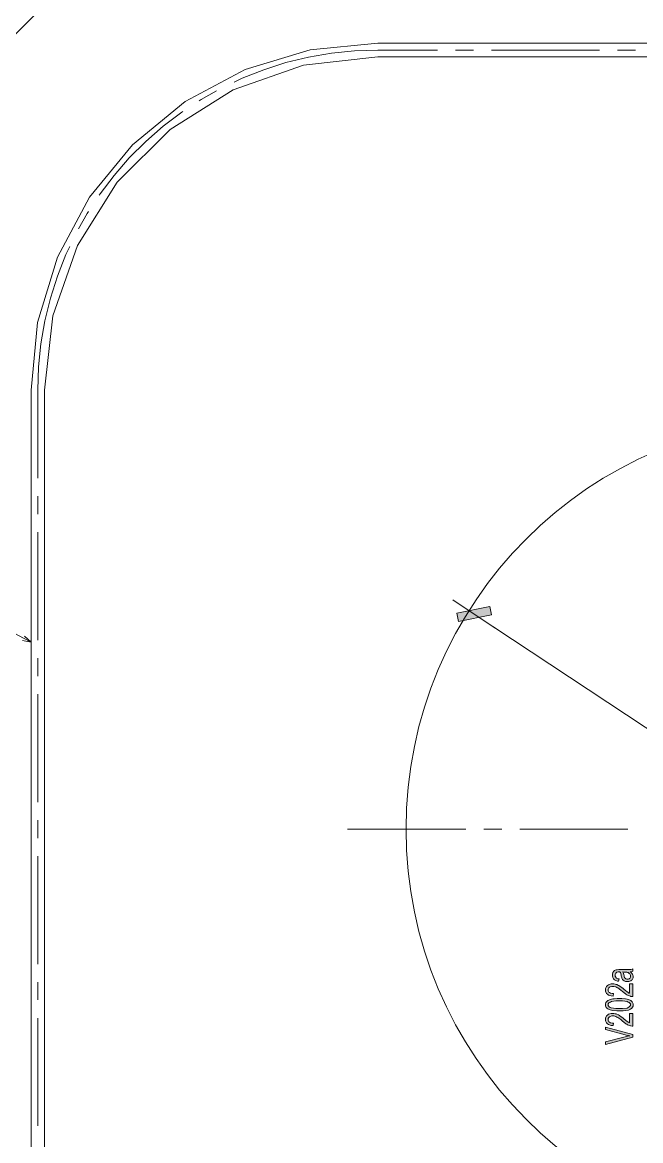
# Model space of a CAD drawing. Header units: millimetres. Extents: x 568 to 57335, y 85 to 28579.
# Drawn here: x 56199.8 to 56309, y 28049.7 to 28247.1 of the extents above; entities that cross this region are included whole.
import ezdxf

# ---------------------------------------------------------------- set-up
doc = ezdxf.new("R2010")
doc.units = ezdxf.units.MM

msp = doc.modelspace()

# ---------------------------------------------------------------- hatches: boundary and pattern name
h = msp.add_hatch(color=0)
h.dxf.hatch_style = 2
h.paths.add_polyline_path([(56282.32, 28144), (56282.62, 28142.53), (56276.8, 28141.34), (56276.5, 28142.81)])
h = msp.add_hatch(color=0)
h.paths.add_polyline_path([(56307.13, 28079.54), (56307.26, 28079.43), (56307.46, 28079.2), (56307.51, 28079.1), (56307.57, 28078.99), (56307.63, 28078.76), (56307.63, 28078.64), (56307.63, 28078.45), (56307.49, 28078.13), (56307.35, 28078.03), (56307.21, 28077.92), (56306.85, 28077.81), (56306.63, 28077.81), (56306.5, 28077.81), (56306.27, 28077.85), (56306.17, 28077.89), (56306.06, 28077.94), (56305.89, 28078.04), (56305.83, 28078.1), (56305.77, 28078.17), (56305.67, 28078.32), (56305.64, 28078.4), (56305.61, 28078.46), (56305.57, 28078.65), (56305.54, 28078.77), (56305.51, 28079.01), (56305.4, 28079.39), (56305.34, 28079.5), (56305.29, 28079.5), (56305.2, 28079.51), (56305.01, 28079.51), (56304.75, 28079.45), (56304.69, 28079.39), (56304.59, 28079.31), (56304.48, 28079.08), (56304.48, 28078.92), (56304.48, 28078.77), (56304.56, 28078.56), (56304.63, 28078.49), (56304.7, 28078.42), (56304.96, 28078.32), (56305.14, 28078.29), (56305.07, 28077.88), (56304.88, 28077.91), (56304.58, 28078), (56304.47, 28078.07), (56304.35, 28078.13), (56304.18, 28078.31), (56304.12, 28078.43), (56304.06, 28078.54), (56303.99, 28078.83), (56303.99, 28078.98), (56303.99, 28079.14), (56304.05, 28079.39), (56304.1, 28079.49), (56304.15, 28079.58), (56304.28, 28079.73), (56304.36, 28079.77), (56304.44, 28079.82), (56304.64, 28079.88), (56304.76, 28079.9), (56304.84, 28079.91), (56305.11, 28079.92), (56305.31, 28079.92), (56306.09, 28079.92), (56306.5, 28079.92), (56307.03, 28079.93), (56307.13, 28079.95), (56307.24, 28079.96), (56307.45, 28080.02), (56307.55, 28080.06), (56307.55, 28079.62), (56307.46, 28079.59), (56307.25, 28079.55)])
h.paths.add_polyline_path([(56305.8, 28079.51), (56305.87, 28079.39), (56305.98, 28079.06), (56306.02, 28078.83), (56306.05, 28078.7), (56306.11, 28078.53), (56306.15, 28078.48), (56306.18, 28078.42), (56306.27, 28078.34), (56306.33, 28078.31), (56306.4, 28078.28), (56306.54, 28078.26), (56306.62, 28078.26), (56306.74, 28078.26), (56306.93, 28078.32), (56307.01, 28078.38), (56307.09, 28078.44), (56307.17, 28078.62), (56307.17, 28078.74), (56307.17, 28078.86), (56307.09, 28079.08), (56307.02, 28079.17), (56306.94, 28079.26), (56306.74, 28079.39), (56306.61, 28079.44), (56306.51, 28079.47), (56306.21, 28079.5), (56306.02, 28079.5)])
h = msp.add_hatch(color=0)
h.dxf.hatch_style = 2
h.paths.add_polyline_path([(56306.99, 28077.4), (56307.55, 28077.4), (56307.55, 28075.18), (56307.44, 28075.18), (56307.24, 28075.2), (56307.14, 28075.22), (56306.98, 28075.27), (56306.66, 28075.41), (56306.5, 28075.5), (56306.35, 28075.59), (56305.99, 28075.86), (56305.78, 28076.04), (56305.45, 28076.31), (56304.94, 28076.68), (56304.76, 28076.77), (56304.57, 28076.87), (56304.22, 28076.97), (56304.05, 28076.97), (56303.87, 28076.97), (56303.58, 28076.88), (56303.46, 28076.8), (56303.34, 28076.71), (56303.22, 28076.48), (56303.22, 28076.34), (56303.22, 28076.19), (56303.35, 28075.95), (56303.48, 28075.86), (56303.61, 28075.77), (56303.96, 28075.68), (56304.18, 28075.68), (56304.12, 28075.25), (56303.78, 28075.28), (56303.27, 28075.44), (56303.09, 28075.58), (56302.91, 28075.73), (56302.73, 28076.11), (56302.73, 28076.35), (56302.73, 28076.59), (56302.92, 28076.97), (56303.11, 28077.11), (56303.3, 28077.25), (56303.78, 28077.39), (56304.06, 28077.39), (56304.21, 28077.39), (56304.49, 28077.35), (56304.63, 28077.31), (56304.77, 28077.27), (56305.07, 28077.13), (56305.22, 28077.04), (56305.37, 28076.94), (56305.8, 28076.62), (56306.06, 28076.4), (56306.28, 28076.22), (56306.59, 28075.98), (56306.67, 28075.92), (56306.75, 28075.87), (56306.9, 28075.79), (56306.99, 28075.75)])
h = msp.add_hatch(color=0)
h.paths.add_polyline_path([(56305.19, 28072.63), (56304.76, 28072.63), (56304.07, 28072.69), (56303.81, 28072.75), (56303.55, 28072.81), (56303.15, 28072.99), (56303.01, 28073.11), (56302.87, 28073.23), (56302.73, 28073.54), (56302.73, 28073.72), (56302.73, 28073.86), (56302.81, 28074.09), (56302.89, 28074.19), (56302.97, 28074.3), (56303.19, 28074.46), (56303.33, 28074.53), (56303.49, 28074.59), (56303.84, 28074.7), (56304.05, 28074.74), (56304.26, 28074.78), (56304.83, 28074.81), (56305.19, 28074.81), (56305.61, 28074.81), (56306.29, 28074.75), (56306.55, 28074.69), (56306.81, 28074.63), (56307.21, 28074.45), (56307.35, 28074.33), (56307.49, 28074.21), (56307.63, 28073.9), (56307.63, 28073.72), (56307.63, 28073.48), (56307.38, 28073.1), (56307.14, 28072.96), (56306.84, 28072.79), (56305.86, 28072.63)])
h.paths.add_polyline_path([(56305.19, 28073.05), (56305.78, 28073.05), (56306.56, 28073.14), (56306.76, 28073.24), (56306.95, 28073.34), (56307.15, 28073.58), (56307.15, 28073.72), (56307.15, 28073.86), (56306.95, 28074.1), (56306.75, 28074.2), (56306.56, 28074.29), (56305.77, 28074.39), (56305.19, 28074.39), (56304.6, 28074.39), (56303.81, 28074.3), (56303.62, 28074.2), (56303.42, 28074.1), (56303.22, 28073.86), (56303.22, 28073.71), (56303.22, 28073.58), (56303.39, 28073.35), (56303.57, 28073.26), (56303.78, 28073.16), (56304.6, 28073.05)])
h = msp.add_hatch(color=0)
h.dxf.hatch_style = 2
h.paths.add_polyline_path([(56306.99, 28072.18), (56307.55, 28072.18), (56307.55, 28069.97), (56307.44, 28069.97), (56307.24, 28069.99), (56307.14, 28070.01), (56306.98, 28070.06), (56306.66, 28070.19), (56306.5, 28070.29), (56306.35, 28070.38), (56305.99, 28070.65), (56305.78, 28070.82), (56305.45, 28071.1), (56304.94, 28071.46), (56304.76, 28071.56), (56304.57, 28071.66), (56304.22, 28071.76), (56304.05, 28071.76), (56303.87, 28071.76), (56303.58, 28071.67), (56303.46, 28071.58), (56303.34, 28071.49), (56303.22, 28071.27), (56303.22, 28071.12), (56303.22, 28070.98), (56303.35, 28070.73), (56303.48, 28070.65), (56303.61, 28070.56), (56303.96, 28070.47), (56304.18, 28070.47), (56304.12, 28070.04), (56303.78, 28070.07), (56303.27, 28070.22), (56303.09, 28070.37), (56302.91, 28070.51), (56302.73, 28070.89), (56302.73, 28071.14), (56302.73, 28071.37), (56302.92, 28071.76), (56303.11, 28071.9), (56303.3, 28072.04), (56303.78, 28072.18), (56304.06, 28072.18), (56304.21, 28072.18), (56304.49, 28072.14), (56304.63, 28072.09), (56304.77, 28072.06), (56305.07, 28071.92), (56305.22, 28071.82), (56305.37, 28071.73), (56305.8, 28071.41), (56306.06, 28071.19), (56306.28, 28071), (56306.59, 28070.76), (56306.67, 28070.71), (56306.75, 28070.66), (56306.9, 28070.57), (56306.99, 28070.54)])
h = msp.add_hatch(color=0)
h.dxf.hatch_style = 2
h.paths.add_polyline_path([(56307.55, 28068.01), (56302.75, 28066.71), (56302.75, 28067.2), (56306.24, 28068.07), (56306.45, 28068.12), (56306.84, 28068.21), (56307.03, 28068.25), (56306.83, 28068.29), (56306.43, 28068.38), (56306.24, 28068.42), (56302.75, 28069.34), (56302.75, 28069.79), (56307.55, 28068.48)])

# ---------------------------------------------------------------- linework, layer by layer
at = {"color": 0, "lineweight": 0}
for points in [[(56262.55, 28272.17), (56246.93, 28270.81), (56231.77, 28266.75), (56217.56, 28260.12), (56204.71, 28251.12), (56193.63, 28240.03), (56184.62, 28227.18), (56178, 28212.97), (56173.94, 28197.82), (56172.57, 28182.19)], [(56262.55, 28243.38), (56250.61, 28242.2), (56239.14, 28238.72), (56228.56, 28233.07), (56219.28, 28225.46), (56211.68, 28216.19), (56206.03, 28205.6), (56202.54, 28194.12), (56201.37, 28182.19)], [(56807.44, 28243.38), (56262.55, 28243.38)], [(56262.55, 28242.18), (56258.46, 28242.04), (56254.38, 28241.62), (56250.35, 28240.93), (56246.37, 28239.95), (56242.46, 28238.71), (56238.66, 28237.21), (56237.23, 28236.53)], [(56273.11, 28242.18), (56262.55, 28242.18)], [(56279.46, 28242.18), (56276.29, 28242.18)], [(56301.68, 28242.18), (56282.64, 28242.18)], [(56308.03, 28242.18), (56304.85, 28242.18)], [(56262.55, 28240.98), (56249.47, 28239.5), (56237.05, 28235.16), (56225.9, 28228.15), (56216.59, 28218.85), (56209.59, 28207.7), (56205.23, 28195.27), (56203.76, 28182.19)], [(56807.44, 28240.98), (56262.55, 28240.98)], [(56234.11, 28234.98), (56231.39, 28233.44), (56231.07, 28233.24)], [(56228.16, 28231.33), (56227.96, 28231.2), (56224.69, 28228.72), (56221.61, 28226.03), (56218.71, 28223.13), (56216.02, 28220.05), (56213.55, 28216.79), (56213.42, 28216.59)], [(56211.5, 28213.67), (56211.3, 28213.36), (56209.77, 28210.63)], [(56208.21, 28207.51), (56207.53, 28206.09), (56206.03, 28202.28), (56204.79, 28198.38), (56203.82, 28194.4), (56203.12, 28190.36), (56202.7, 28186.28), (56202.57, 28182.19)], [(56201.37, 28027.22), (56201.37, 28182.19)], [(56202.57, 28166.61), (56202.57, 28182.19)], [(56203.76, 28027.22), (56203.76, 28182.19)], [(56202.57, 28160.26), (56202.57, 28163.43)], [(56202.57, 28138.04), (56202.57, 28157.09)], [(56283.31, 28140.19), (56275.81, 28145.15)], [(56400.48, 28062.76), (56279.58, 28142.65)], [(56200.04, 28138.38), (56192.52, 28142.39)], [(56200.23, 28138.74), (56201.37, 28137.68)], [(56201.37, 28137.68), (56199.86, 28138.02)], [(56201.37, 28137.68), (56200.04, 28138.38)], [(56202.57, 28131.69), (56202.57, 28134.86)], [(56202.57, 28109.47), (56202.57, 28128.51)], [(56202.57, 28103.12), (56202.57, 28106.3)], [(56257.21, 28104.71), (56278.13, 28104.71)], [(56281.31, 28104.71), (56284.48, 28104.71)], [(56287.66, 28104.71), (56306.71, 28104.71)], [(56202.57, 28080.9), (56202.57, 28099.95)], [(56202.57, 28074.56), (56202.57, 28077.72)], [(56202.57, 28052.33), (56202.57, 28071.38)]]:
    msp.add_lwpolyline(points, dxfattribs=at)
for points in [[(56282.32, 28144), (56282.62, 28142.53), (56276.8, 28141.34), (56276.5, 28142.81)], [(56307.13, 28079.54), (56307.26, 28079.43), (56307.46, 28079.2), (56307.51, 28079.1), (56307.57, 28078.99), (56307.63, 28078.76), (56307.63, 28078.64), (56307.63, 28078.45), (56307.49, 28078.13), (56307.35, 28078.03), (56307.21, 28077.92), (56306.85, 28077.81), (56306.63, 28077.81), (56306.5, 28077.81), (56306.27, 28077.85), (56306.17, 28077.89), (56306.06, 28077.94), (56305.89, 28078.04), (56305.83, 28078.1), (56305.77, 28078.17), (56305.67, 28078.32), (56305.64, 28078.4), (56305.61, 28078.46), (56305.57, 28078.65), (56305.54, 28078.77), (56305.51, 28079.01), (56305.4, 28079.39), (56305.34, 28079.5), (56305.29, 28079.5), (56305.2, 28079.51), (56305.01, 28079.51), (56304.75, 28079.45), (56304.69, 28079.39), (56304.59, 28079.31), (56304.48, 28079.08), (56304.48, 28078.92), (56304.48, 28078.77), (56304.56, 28078.56), (56304.63, 28078.49), (56304.7, 28078.42), (56304.96, 28078.32), (56305.14, 28078.29), (56305.07, 28077.88), (56304.88, 28077.91), (56304.58, 28078), (56304.47, 28078.07), (56304.35, 28078.13), (56304.18, 28078.31), (56304.12, 28078.43), (56304.06, 28078.54), (56303.99, 28078.83), (56303.99, 28078.98), (56303.99, 28079.14), (56304.05, 28079.39), (56304.1, 28079.49), (56304.15, 28079.58), (56304.28, 28079.73), (56304.36, 28079.77), (56304.44, 28079.82), (56304.64, 28079.88), (56304.76, 28079.9), (56304.84, 28079.91), (56305.11, 28079.92), (56305.31, 28079.92), (56306.09, 28079.92), (56306.5, 28079.92), (56307.03, 28079.93), (56307.13, 28079.95), (56307.24, 28079.96), (56307.45, 28080.02), (56307.55, 28080.06), (56307.55, 28079.62), (56307.46, 28079.59), (56307.25, 28079.55)], [(56305.8, 28079.51), (56305.87, 28079.39), (56305.98, 28079.06), (56306.02, 28078.83), (56306.05, 28078.7), (56306.11, 28078.53), (56306.15, 28078.48), (56306.18, 28078.42), (56306.27, 28078.34), (56306.33, 28078.31), (56306.4, 28078.28), (56306.54, 28078.26), (56306.62, 28078.26), (56306.74, 28078.26), (56306.93, 28078.32), (56307.01, 28078.38), (56307.09, 28078.44), (56307.17, 28078.62), (56307.17, 28078.74), (56307.17, 28078.86), (56307.09, 28079.08), (56307.02, 28079.17), (56306.94, 28079.26), (56306.74, 28079.39), (56306.61, 28079.44), (56306.51, 28079.47), (56306.21, 28079.5), (56306.02, 28079.5)], [(56306.99, 28077.4), (56307.55, 28077.4), (56307.55, 28075.18), (56307.44, 28075.18), (56307.24, 28075.2), (56307.14, 28075.22), (56306.98, 28075.27), (56306.66, 28075.41), (56306.5, 28075.5), (56306.35, 28075.59), (56305.99, 28075.86), (56305.78, 28076.04), (56305.45, 28076.31), (56304.94, 28076.68), (56304.76, 28076.77), (56304.57, 28076.87), (56304.22, 28076.97), (56304.05, 28076.97), (56303.87, 28076.97), (56303.58, 28076.88), (56303.46, 28076.8), (56303.34, 28076.71), (56303.22, 28076.48), (56303.22, 28076.34), (56303.22, 28076.19), (56303.35, 28075.95), (56303.48, 28075.86), (56303.61, 28075.77), (56303.96, 28075.68), (56304.18, 28075.68), (56304.12, 28075.25), (56303.78, 28075.28), (56303.27, 28075.44), (56303.09, 28075.58), (56302.91, 28075.73), (56302.73, 28076.11), (56302.73, 28076.35), (56302.73, 28076.59), (56302.92, 28076.97), (56303.11, 28077.11), (56303.3, 28077.25), (56303.78, 28077.39), (56304.06, 28077.39), (56304.21, 28077.39), (56304.49, 28077.35), (56304.63, 28077.31), (56304.77, 28077.27), (56305.07, 28077.13), (56305.22, 28077.04), (56305.37, 28076.94), (56305.8, 28076.62), (56306.06, 28076.4), (56306.28, 28076.22), (56306.59, 28075.98), (56306.67, 28075.92), (56306.75, 28075.87), (56306.9, 28075.79), (56306.99, 28075.75)], [(56305.19, 28072.63), (56304.76, 28072.63), (56304.07, 28072.69), (56303.81, 28072.75), (56303.55, 28072.81), (56303.15, 28072.99), (56303.01, 28073.11), (56302.87, 28073.23), (56302.73, 28073.54), (56302.73, 28073.72), (56302.73, 28073.86), (56302.81, 28074.09), (56302.89, 28074.19), (56302.97, 28074.3), (56303.19, 28074.46), (56303.33, 28074.53), (56303.49, 28074.59), (56303.84, 28074.7), (56304.05, 28074.74), (56304.26, 28074.78), (56304.83, 28074.81), (56305.19, 28074.81), (56305.61, 28074.81), (56306.29, 28074.75), (56306.55, 28074.69), (56306.81, 28074.63), (56307.21, 28074.45), (56307.35, 28074.33), (56307.49, 28074.21), (56307.63, 28073.9), (56307.63, 28073.72), (56307.63, 28073.48), (56307.38, 28073.1), (56307.14, 28072.96), (56306.84, 28072.79), (56305.86, 28072.63)], [(56305.19, 28073.05), (56305.78, 28073.05), (56306.56, 28073.14), (56306.76, 28073.24), (56306.95, 28073.34), (56307.15, 28073.58), (56307.15, 28073.72), (56307.15, 28073.86), (56306.95, 28074.1), (56306.75, 28074.2), (56306.56, 28074.29), (56305.77, 28074.39), (56305.19, 28074.39), (56304.6, 28074.39), (56303.81, 28074.3), (56303.62, 28074.2), (56303.42, 28074.1), (56303.22, 28073.86), (56303.22, 28073.71), (56303.22, 28073.58), (56303.39, 28073.35), (56303.57, 28073.26), (56303.78, 28073.16), (56304.6, 28073.05)], [(56306.99, 28072.18), (56307.55, 28072.18), (56307.55, 28069.97), (56307.44, 28069.97), (56307.24, 28069.99), (56307.14, 28070.01), (56306.98, 28070.06), (56306.66, 28070.19), (56306.5, 28070.29), (56306.35, 28070.38), (56305.99, 28070.65), (56305.78, 28070.82), (56305.45, 28071.1), (56304.94, 28071.46), (56304.76, 28071.56), (56304.57, 28071.66), (56304.22, 28071.76), (56304.05, 28071.76), (56303.87, 28071.76), (56303.58, 28071.67), (56303.46, 28071.58), (56303.34, 28071.49), (56303.22, 28071.27), (56303.22, 28071.12), (56303.22, 28070.98), (56303.35, 28070.73), (56303.48, 28070.65), (56303.61, 28070.56), (56303.96, 28070.47), (56304.18, 28070.47), (56304.12, 28070.04), (56303.78, 28070.07), (56303.27, 28070.22), (56303.09, 28070.37), (56302.91, 28070.51), (56302.73, 28070.89), (56302.73, 28071.14), (56302.73, 28071.37), (56302.92, 28071.76), (56303.11, 28071.9), (56303.3, 28072.04), (56303.78, 28072.18), (56304.06, 28072.18), (56304.21, 28072.18), (56304.49, 28072.14), (56304.63, 28072.09), (56304.77, 28072.06), (56305.07, 28071.92), (56305.22, 28071.82), (56305.37, 28071.73), (56305.8, 28071.41), (56306.06, 28071.19), (56306.28, 28071), (56306.59, 28070.76), (56306.67, 28070.71), (56306.75, 28070.66), (56306.9, 28070.57), (56306.99, 28070.54)], [(56307.55, 28068.01), (56302.75, 28066.71), (56302.75, 28067.2), (56306.24, 28068.07), (56306.45, 28068.12), (56306.84, 28068.21), (56307.03, 28068.25), (56306.83, 28068.29), (56306.43, 28068.38), (56306.24, 28068.42), (56302.75, 28069.34), (56302.75, 28069.79), (56307.55, 28068.48)]]:
    msp.add_lwpolyline(points, close=True, dxfattribs=at)
msp.add_ellipse((56339.85, 28104.71), major_axis=(0, 72.39), ratio=0.998688, start_param=0, end_param=6.283185, dxfattribs=at)

doc.saveas('drawing.dxf')
